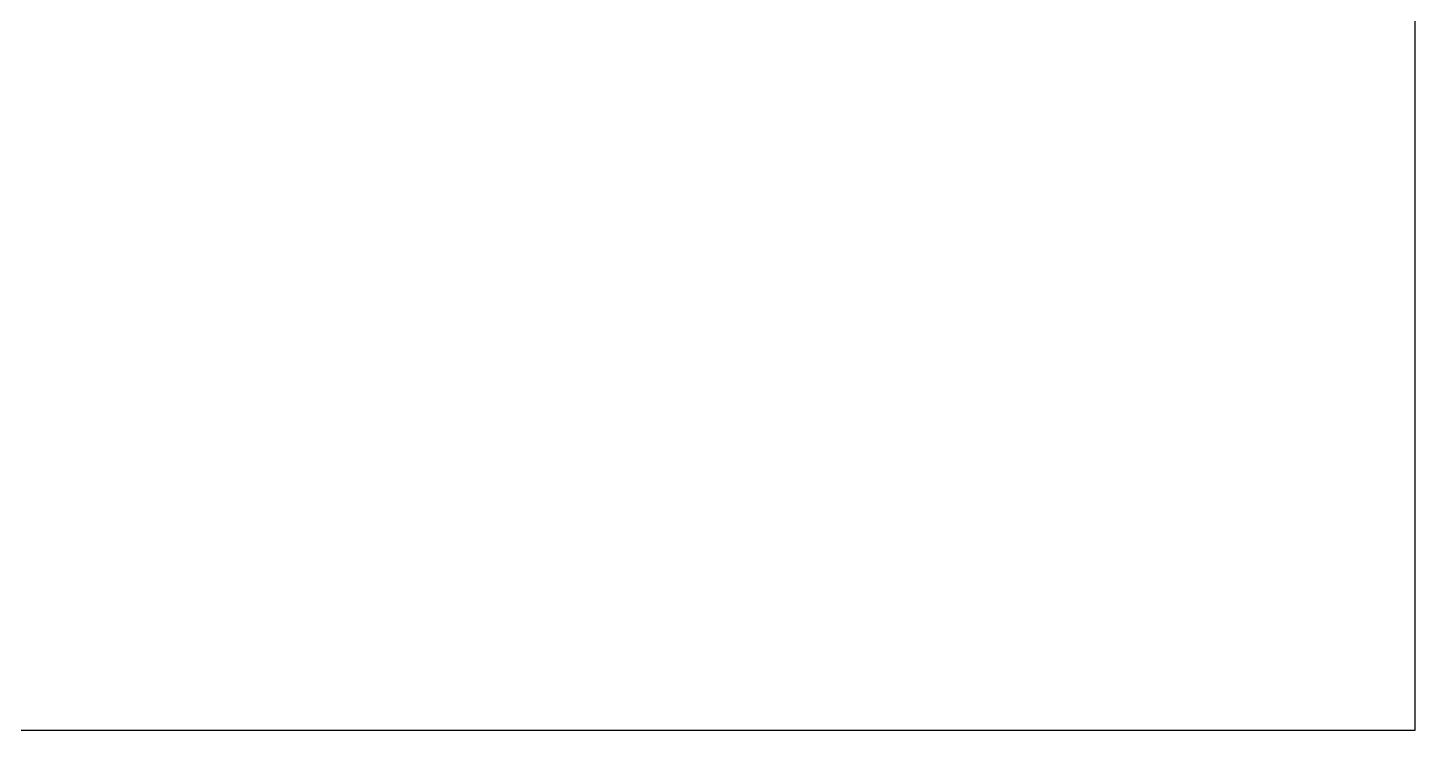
# Model space of a CAD drawing. Header units: inches. Extents: x 2832 to 8547, y -592 to 860.
# Drawn here: x 3676.3 to 4023, y -591.6 to -416 of the extents above; entities that cross this region are included whole.
import ezdxf
from ezdxf import colors
from ezdxf.entities.mleader import LeaderData, LeaderLine
from ezdxf.math import Vec2, Vec3

# ---------------------------------------------------------------- set-up
doc = ezdxf.new("R2010")
doc.units = ezdxf.units.IN
doc.header["$LTSCALE"] = 5
doc.header["$MEASUREMENT"] = 0
doc.layers.add('FORM', color=5, linetype='Continuous')
doc.layers.add('NOTES', color=5, linetype='Continuous')
doc.styles.add('Arial Narrow', font='ARIALN.TTF', dxfattribs={"height": 1.5})

# ---------------------------------------------------------------- blocks, each defined once
blk = doc.blocks.new('VBA_NAILING_NOTES_SCISSOR')
at = {"layer": 'NOTES'}
ml = blk.add_multileader_mtext('Standard', dxfattribs=at)
ml.set_content('\\A1;NAIL 6d @ 16" O.C.', color=5, style='Arial Narrow')
ml.set_leader_properties(color=4)
ml.build(insert=Vec2(0, 0))
ml.multileader.update_dxf_attribs({"text_left_attachment_type": 2, "text_right_attachment_type": 2, "dogleg_length": 0.0625, "arrow_head_size": 1.5, "scale": 12})
ctx = ml.context
ctx.base_point, ctx.scale, ctx.char_height, ctx.arrow_head_size, ctx.landing_gap_size, ctx.plane_origin = Vec3(17.2, -2.49), 12, 2, 1.5, 0.75, Vec3(-1.09, -3.51)
ctx.left_attachment, ctx.right_attachment = 2, 2
notes = []
notes.append((ctx, [(0, (1, 1, 0), (16.45, -2.49), (1, 0), 0.75, [(0, [(0, 0)], 0, [])])]))
ctx.mtext.insert, ctx.mtext.width, ctx.mtext.flow_direction = Vec3(17.95, -1.17), 40.7685, 5
for ctx, leaders in notes:
    for number, flags, end, landing, length, lines in leaders:
        leader = LeaderData()
        leader.index, (leader.has_last_leader_line, leader.has_dogleg_vector, leader.attachment_direction) = number, flags
        leader.last_leader_point, leader.dogleg_vector, leader.dogleg_length = Vec3(end), Vec3(landing), length
        for number, points, colour, breaks in lines:
            line = LeaderLine()
            line.index, line.vertices, line.color, line.breaks = number, Vec3.list(points), colors.encode_raw_color(colour), breaks
            leader.lines.append(line)
        ctx.leaders.append(leader)

msp = doc.modelspace()

# ---------------------------------------------------------------- linework, layer by layer
at = {"linetype": 'ByBlock'}
msp.add_lwpolyline([(4023.0128, -174.14652), (3339.6673, -174.14652), (3339.6673, -591.55197), (4023.0128, -591.55197)], close=True, dxfattribs=at)

# ---------------------------------------------------------------- block references
at = {"layer": 'FORM'}
msp.add_blockref('VBA_NAILING_NOTES_SCISSOR', (3454.07184, -527.85528), dxfattribs=at)

doc.saveas('drawing.dxf')
